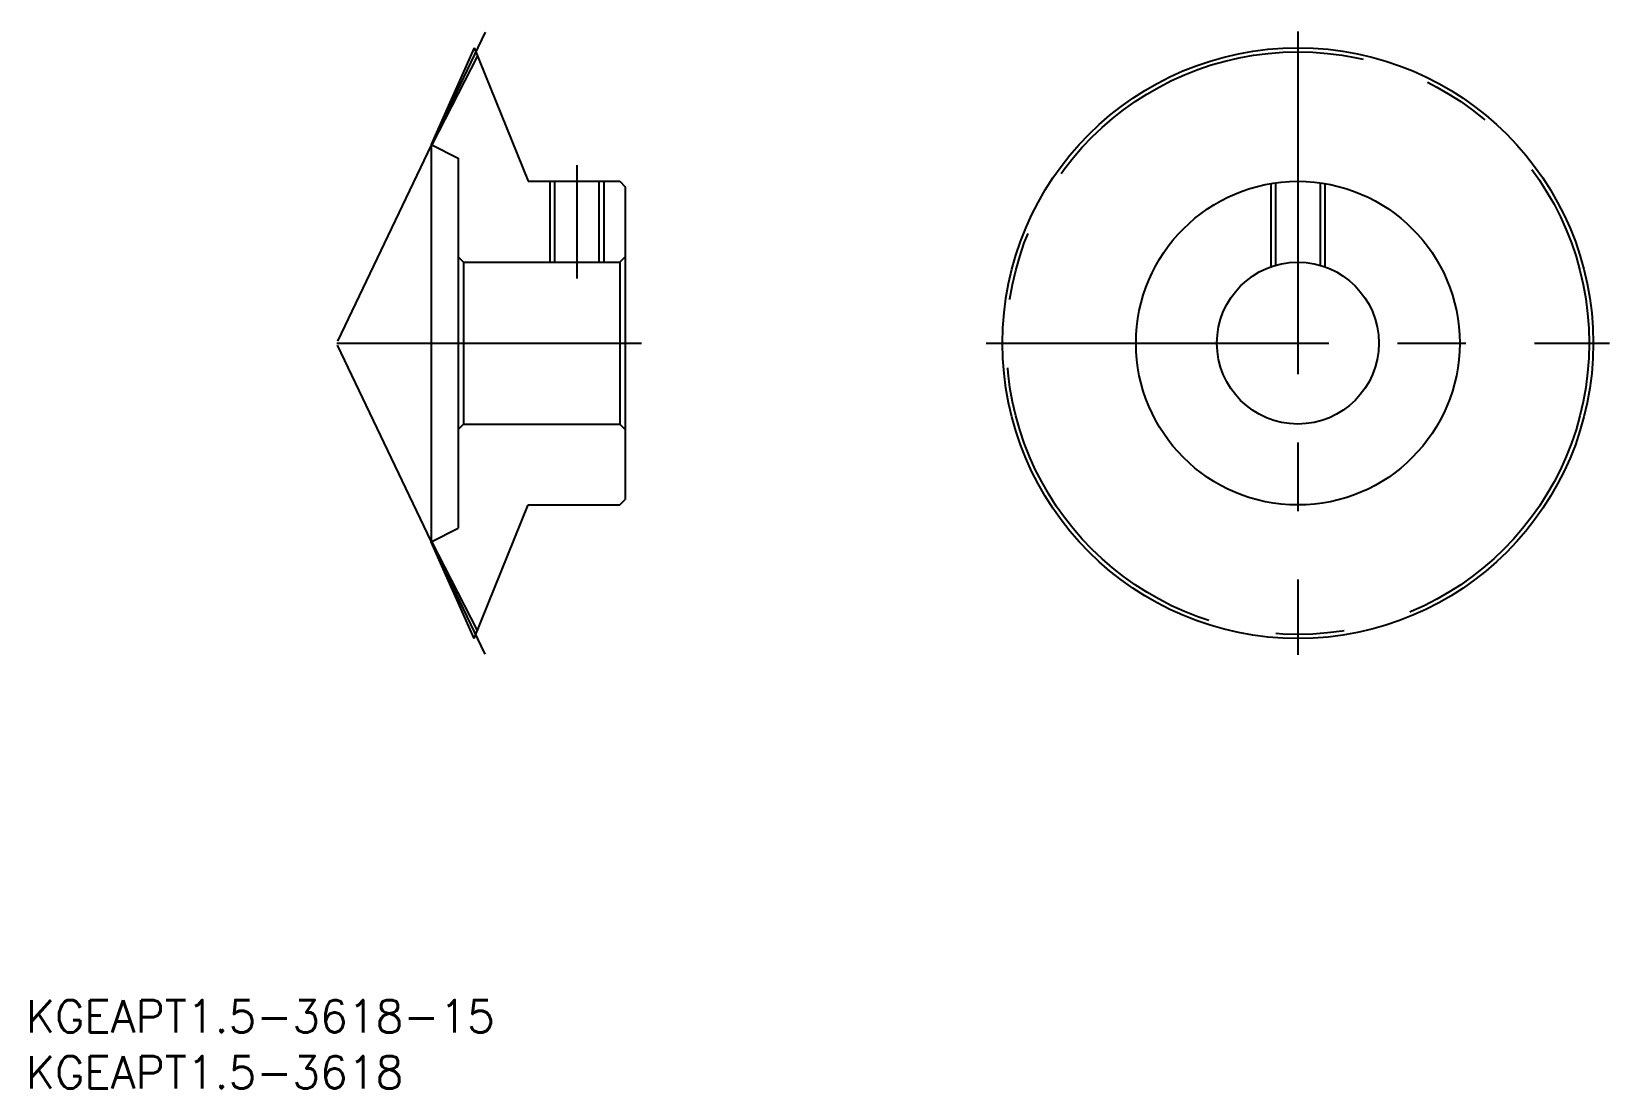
# Model space of a CAD drawing. Extents: x -117 to 29, y -69 to 29.
import ezdxf

# ---------------------------------------------------------------- set-up
doc = ezdxf.new("R2010")
doc.units = 0
doc.linetypes.add('CENTER', pattern=[50.8, 31.75, -6.35, 6.35, -6.35])
doc.linetypes.add('DASHED', pattern=[19.05, 12.7, -6.35])
doc.layers.get('0').update_dxf_attribs({"linetype": 'CONTINUOUS'})
doc.layers.add('CENTER', color=1, linetype='CENTER')
doc.styles.get("Standard").update_dxf_attribs({"font": 'txt.shx', "height": 3, "bigfont": 'bigfont.shx'})

# ---------------------------------------------------------------- blocks, each defined once
blk = doc.blocks.new('*U2')
at = {"color": 7, "linetype": 'CONTINUOUS'}
blk.add_text('KGEAPT1.5-3618', height=3, dxfattribs=at).set_placement((-117.89, -69.08))
blk = doc.blocks.new('*U3')
at = {"color": 7, "linetype": 'CONTINUOUS'}
blk.add_text('KGEAPT1.5-3618-15', height=3, dxfattribs=at).set_placement((-117.89, -63.89))

msp = doc.modelspace()

# ---------------------------------------------------------------- linework, layer by layer
at = {"color": 7, "linetype": 'CONTINUOUS'}
for p, q in [((-76.35, 27.38), (-80.35, 18.42)), ((-76.05, 26.64), (-80.26, 18.37)), ((-76.35, 27.38), (-71.34, 15)), ((-80.35, 18.42), (-80.35, -18.42)), ((-80.35, 18.42), (-77.84, 17.15)), ((-77.84, 17.15), (-77.84, -17.15)), ((-71.34, 15), (-62.84, 15)), ((-68.91, 15), (-68.91, 7.5)), ((-64.78, 15), (-64.78, 7.5)), ((-62.84, 15), (-62.34, 14.5)), ((-62.34, 14.5), (-62.34, -14.5)), ((-77.34, 7.5), (-77.84, 8)), ((-77.34, 7.5), (-62.84, 7.5)), ((-77.34, 7.5), (-77.34, -7.5)), ((-62.84, 7.5), (-62.34, 8)), ((-62.84, 7.5), (-62.84, -7.5)), ((-77.34, -7.5), (-77.84, -8)), ((-77.34, -7.5), (-62.84, -7.5)), ((-62.84, -7.5), (-62.34, -8)), ((-62.84, -15), (-62.34, -14.5)), ((-76.35, -27.38), (-71.34, -15)), ((-71.34, -15), (-62.84, -15)), ((-80.35, -18.42), (-77.84, -17.15)), ((-76.35, -27.38), (-80.35, -18.42)), ((-76.05, -26.64), (-80.26, -18.37))]:
    msp.add_line(p, q, dxfattribs=at)
at = {"color": 3, "linetype": 'CONTINUOUS'}
for p, q in [((-69.34, 15), (-69.34, 7.5)), ((-64.34, 15), (-64.34, 7.5))]:
    msp.add_line(p, q, dxfattribs=at)
at = {"color": 3, "linetype": 'DASHED'}
for p, q in [((-2.5, 14.79), (-2.5, 7.07)), ((-2.07, 14.86), (-2.07, 7.21)), ((2.07, 14.86), (2.07, 7.21)), ((2.5, 14.79), (2.5, 7.07))]:
    msp.add_line(p, q, dxfattribs=at)
at = {"color": 7, "linetype": 'CONTINUOUS'}
for radius in [27.38, 15, 7.5]:
    msp.add_circle((0, 0), radius, dxfattribs=at)
at = {"layer": 'CENTER', "color": 1, "linetype": 'CENTER'}
for p, q in [((-75.32, 28.83), (-89.09, 0)), ((0, 28.88), (0, -28.88)), ((-66.84, 16.5), (-66.84, 6)), ((-89.09, 0), (-60.84, 0)), ((-75.32, -28.83), (-89.09, 0)), ((-28.88, 0), (28.88, 0))]:
    msp.add_line(p, q, dxfattribs=at)
msp.add_circle((0, 0), 27, dxfattribs=at)

# ---------------------------------------------------------------- block references
at = {"color": 7, "linetype": 'CONTINUOUS'}
for name in ['*U3', '*U2']:
    msp.add_blockref(name, (0, 0), dxfattribs=at)

doc.saveas('drawing.dxf')
